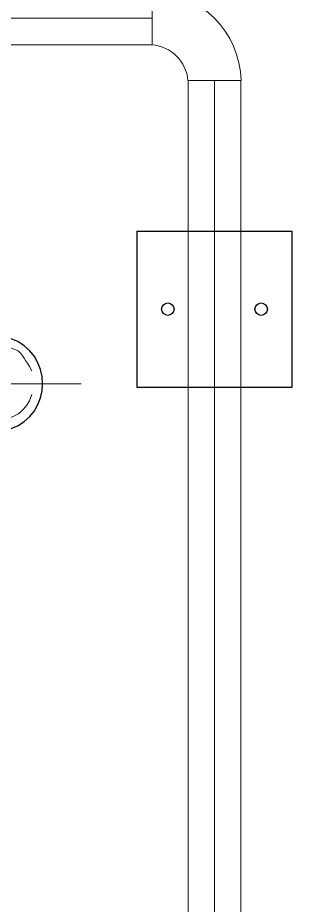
# Model space of a CAD drawing. Header units: metres. Extents: x 531759 to 532310, y 2675082 to 2675319.
# Drawn here: x 532025.817 to 532025.993, y 2675224.369 to 2675224.939 of the extents above; entities that cross this region are included whole.
import ezdxf

# ---------------------------------------------------------------- set-up
doc = ezdxf.new("R2010")
doc.units = ezdxf.units.M
doc.header["$MEASUREMENT"] = 0
doc.linetypes.add('CENTER2', pattern=[1.125, 0.75, -0.125, 0.125, -0.125])
doc.layers.add('IDT', color=7, linetype='Continuous')

# ---------------------------------------------------------------- blocks, each defined once
blk = doc.blocks.new('IDT')
at = {"layer": 'IDT', "color": 0, "lineweight": 0}
for p, q in [((14.97103310315723, 14.23018017940024), (14.97103310315723, 10.36062258859727)), ((14.97103310315723, 14.23018017940024), (14.97103310315723, 10.36062258859727)), ((15.00503310315733, 13.10362258859652), (15.00503310315733, 10.36062258859727)), ((15.00503310315733, 13.10362258859652), (15.00503310315733, 10.36062258859727)), ((15.00513310315753, 10.36062258859727), (14.97093310315748, 10.36062258859727)), ((15.00513310315753, 10.36062258859727), (14.97093310315748, 10.36062258859727)), ((15.02803310315701, 10.30352258859705), (15.02803310315701, 10.3377225885971)), ((15.02803310315701, 10.30352258859705), (15.02803310315701, 10.3377225885971)), ((15.02803310315701, 10.33762258859713), (15.28803310315723, 10.33762258859713)), ((15.02803310315701, 10.33762258859713), (15.28803310315723, 10.33762258859713))]:
    blk.add_line(p, q, dxfattribs=at)
at = {"layer": 'IDT', "color": 0, "linetype": 'CENTER2', "lineweight": 0, "ltscale": 500}
for p, q in [((14.98803310315751, 14.23018017940024), (14.98803310315751, 10.36062258859727)), ((14.98803310315751, 14.23018017940024), (14.98803310315751, 10.36062258859727)), ((15.02803310315701, 10.32062258859708), (15.28803310315723, 10.32062258859708)), ((15.02803310315701, 10.32062258859708), (15.28803310315723, 10.32062258859708))]:
    blk.add_line(p, q, dxfattribs=at)
at = {"layer": 'IDT', "color": 0, "lineweight": 13}
for p, q in [((15.10691173715057, 10.56624837137895), (15.10552858673125, 10.56209892012009)), ((15.3641777152009, 10.55518316802215), (15.07371612707973, 10.55518316802215)), ((15.10552858673125, 10.54688426550422), (15.10691173715057, 10.54411796466513))]:
    blk.add_line(p, q, dxfattribs=at)
at = {"layer": 'IDT', "color": 0}
for p, q in [((15.03803310315723, 10.55733686809924), (14.93803310315732, 10.55733686809924)), ((14.93803310315732, 10.55733686809924), (14.93803310315732, 10.45733686809933)), ((15.03803310315723, 10.55733686809924), (14.93803310315732, 10.55733686809924)), ((14.93803310315732, 10.55733686809924), (14.93803310315732, 10.45733686809933)), ((15.03803310315723, 10.45733686809933), (15.03803310315723, 10.55733686809924)), ((15.03803310315723, 10.45733686809933), (15.03803310315723, 10.55733686809924)), ((15.03803310315723, 10.45733686809933), (14.93803310315732, 10.45733686809933)), ((15.03803310315723, 10.45733686809933), (14.93803310315732, 10.45733686809933))]:
    blk.add_line(p, q, dxfattribs=at)
for centre in [(14.95803310315731, 10.50733686809929), (14.95803310315731, 10.50733686809929), (15.01803310315725, 10.50733686809929), (15.01803310315725, 10.50733686809929)]:
    blk.add_circle(centre, 0.004, dxfattribs=at)
at = {"layer": 'IDT', "color": 0, "lineweight": 0}
for centre, radius, start, end in [((15.02947723496325, 10.36206672040305), 0.05856194058918285, 181.413051639551, 268.5869483734804), ((15.02947723496325, 10.36206672040305), 0.05856194058918285, 181.413051639551, 268.5869483734804), ((15.03010906512625, 10.3626985505656), 0.02506208878668662, 184.7514115622317, 265.2485884377813), ((15.03010906512625, 10.3626985505656), 0.02506208878668662, 184.7514115622317, 265.2485884377813)]:
    blk.add_arc(centre, radius, start, end, dxfattribs=at)
at = {"layer": 'IDT', "color": 0, "lineweight": 25}
blk.add_open_spline([(15.11936009092713, 10.58422932683413), (15.09162792501391, 10.57523884910654), (15.09162792501391, 10.53512748693754), (15.11936009092713, 10.52613700920995)], degree=3, dxfattribs=at)
at = {"layer": 'IDT', "color": 0, "lineweight": 13}
for points in [[(15.12489269260575, 10.57869672515574), (15.11578695234337, 10.57581516178141), (15.11223686626616, 10.57512358657175), (15.10691173715057, 10.56624837137895)], [(15.10691173715057, 10.54411796466513), (15.11486485206368, 10.53231508108422), (15.11133781849347, 10.5348969618675), (15.12489269260575, 10.5302864604688)]]:
    blk.add_open_spline(points, degree=3, dxfattribs=at)

msp = doc.modelspace()

# ---------------------------------------------------------------- block references
at = {"layer": 'IDT', "color": 8, "rotation": 180}
msp.add_blockref('IDT', (532040.9312843675, 2675235.258854317), dxfattribs=at)

doc.saveas('drawing.dxf')
